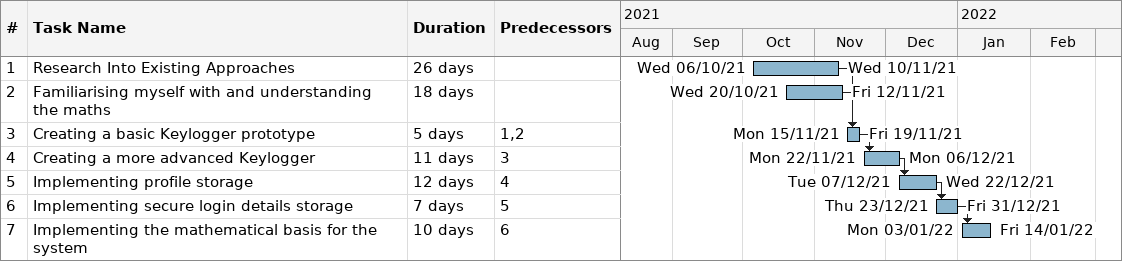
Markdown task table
| ID | Task | Duration | Start | Finish | Predecessors |
|---|---|---|---|---|---|
| 1 | Research Into Existing Approaches | 26d | 2021-10-06 | 2021-11-10 |  |
| 2 | Familiarising myself with and understanding the maths | 18d | 2021-10-20 | 2021-11-12 |  |
| 3 | Creating a basic Keylogger prototype | 5d | 2021-11-15 | 2021-11-19 | 1, 2 |
| 4 | Creating a more advanced Keylogger | 11d | 2021-11-22 | 2021-12-06 | 3 |
| 5 | Implementing profile storage | 12d | 2021-12-07 | 2021-12-22 | 4 |
| 6 | Implementing secure login details storage | 7d | 2021-12-23 | 2021-12-31 | 5 |
| 7 | Implementing the mathematical basis for the system | 10d | 2022-01-03 | 2022-01-14 | 6 |
